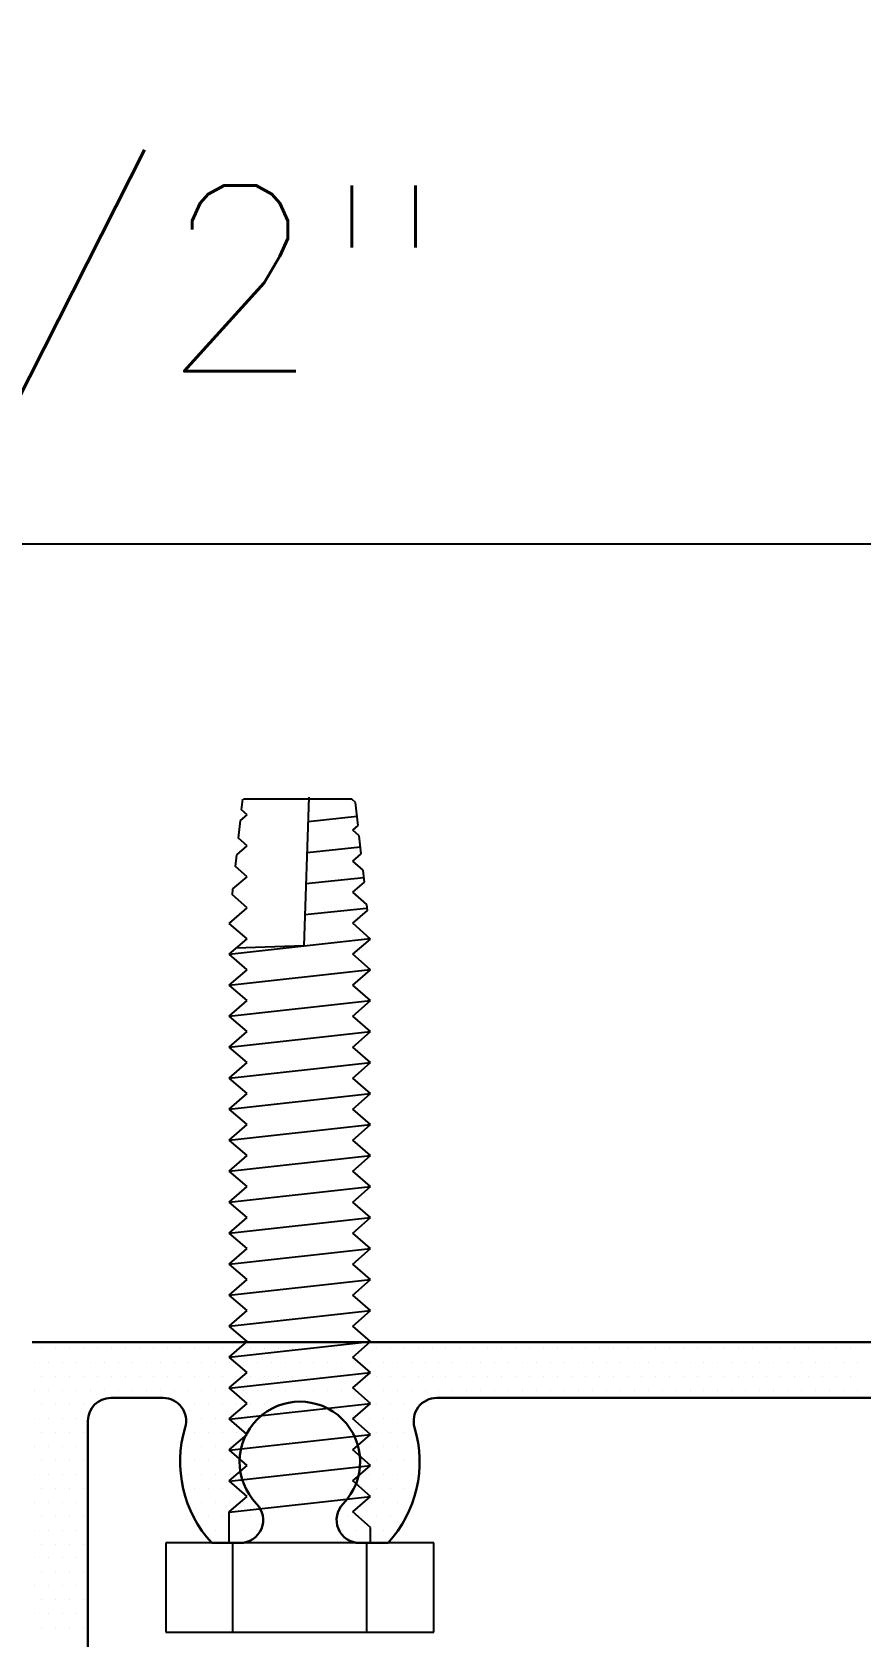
# Model space of a CAD drawing. Header units: inches. Extents: x 3.8 to 36.3, y 0.9 to 43.6.
# Drawn here: x 17.261 to 18.375, y 7.07 to 9.228 of the extents above; entities that cross this region are included whole.
import ezdxf

# ---------------------------------------------------------------- set-up
doc = ezdxf.new("R2010")
doc.units = ezdxf.units.IN
doc.header["$MEASUREMENT"] = 0
for name, color, linetype in [('R-ANNO-DIMS', 3, 'Continuous'), ('R-SWTS-DET1', 1, 'Continuous'), ('R-SWTS-PAT1', 5, 'Continuous')]:
    doc.layers.add(name, color=color, linetype=linetype)
doc.styles.add('SWTSTEXT', font='romans.shx')
doc.dimstyles.new('SWTSARCH', dxfattribs={"dimtxt": 0.25, "dimasz": 0.25, "dimexe": 0.179688, "dimexo": 0.0625, "dimgap": 0.125, "dimtad": 1, "dimtih": 1, "dimtoh": 1, "dimdec": 4, "dimzin": 4, "dimdsep": 46, "dimlunit": 4, "dimtxsty": 'SWTSTEXT', "dimcen": 0.1875, "dimdle": 0.179688, "dimclrd": 256, "dimclre": 256, "dimclrt": 256, "dimadec": 0, "dimazin": 1, "dimtfac": 1, "dimtdec": 4, "dimtofl": 0, "dimtmove": 0, "dimatfit": 3, "dimfxl": 0, "dimfrac": 2, "dimtolj": 1, "dimtzin": 4, "dimlwd": -1, "dimlwe": -1, "dimarcsym": 0})

# ---------------------------------------------------------------- blocks, each defined once
blk = doc.blocks.new('*D20')
at = {"layer": 'Defpoints', "color": 0}
for p in [(19.4956, 8.5397), (14.9956, 7.4514), (19.4956, 7.4514)]:
    blk.add_point(p, dxfattribs=at)
at = {"layer": 'R-ANNO-DIMS'}
for p, q in [((14.9956, 7.5139), (14.9956, 8.7194)), ((19.4956, 7.5139), (19.4956, 8.7194)), ((15.2456, 8.5397), (19.2456, 8.5397))]:
    blk.add_line(p, q, dxfattribs=at)
for points in [[(15.2456, 8.5814), (15.2456, 8.498), (14.9956, 8.5397)], [(19.2456, 8.5814), (19.2456, 8.498), (19.4956, 8.5397)]]:
    blk.add_solid(points, dxfattribs=at)
at = {"layer": 'R-ANNO-DIMS', "insert": (17.2081, 8.8552), "char_height": 0.25, "attachment_point": 5, "style": 'SWTSTEXT'}
blk.add_mtext('\\A1;4 1/2"', dxfattribs=at)

msp = doc.modelspace()

# ---------------------------------------------------------------- linework, layer by layer
at = {"layer": 'R-SWTS-DET1'}
for p, q in [((17.54224, 8.18198), (17.54382, 8.19642)), ((17.54959, 8.1756), (17.54224, 8.18198)), ((17.69059, 8.19642), (17.54482, 8.19642)), ((17.63257, 8.19917), (17.6261, 7.99917)), ((17.69556, 8.19211), (17.69059, 8.19642)), ((17.69894, 8.16114), (17.69556, 8.19211)), ((17.53809, 8.14391), (17.54071, 8.16789)), ((17.54071, 8.16789), (17.54959, 8.1756)), ((17.63152, 8.16671), (17.69757, 8.17371)), ((17.69159, 8.15476), (17.69894, 8.16114)), ((17.54959, 8.13393), (17.53809, 8.14391)), ((17.70047, 8.14705), (17.69159, 8.15476)), ((17.70309, 8.12308), (17.70047, 8.14705)), ((17.53394, 8.10585), (17.53569, 8.12186)), ((17.53569, 8.12186), (17.54959, 8.13393)), ((17.63017, 8.12489), (17.70206, 8.13254)), ((17.69159, 8.1131), (17.70309, 8.12308)), ((17.53067, 8.07584), (17.54959, 8.09226)), ((17.54959, 8.09226), (17.53394, 8.10585)), ((17.70549, 8.10103), (17.69159, 8.1131)), ((17.70724, 8.08501), (17.70549, 8.10103)), ((17.52979, 8.06778), (17.53067, 8.07584)), ((17.62881, 8.08307), (17.70655, 8.09137)), ((17.69159, 8.07143), (17.70724, 8.08501)), ((17.71051, 8.05501), (17.69159, 8.07143)), ((17.52559, 8.02926), (17.54959, 8.0506)), ((17.54959, 8.0506), (17.52979, 8.06778)), ((17.62746, 8.04126), (17.71005, 8.05009)), ((17.71139, 8.04695), (17.71051, 8.05501)), ((17.54959, 8.00893), (17.52559, 8.02926)), ((17.69159, 8.02976), (17.71139, 8.04695)), ((17.71559, 8.00842), (17.69159, 8.02976)), ((17.52559, 7.9881), (17.54959, 8.00893)), ((17.5257, 7.988), (17.71497, 8.00897)), ((17.69159, 7.9881), (17.71559, 8.00842)), ((17.54959, 7.96726), (17.52559, 7.9881)), ((17.6261, 7.99917), (17.53515, 7.99639)), ((17.71559, 7.96726), (17.69159, 7.9881)), ((17.52559, 7.94643), (17.54959, 7.96726)), ((17.5257, 7.94633), (17.71548, 7.96736)), ((17.69159, 7.94643), (17.71559, 7.96726)), ((17.54959, 7.9256), (17.52559, 7.94643)), ((17.71559, 7.9256), (17.69159, 7.94643)), ((17.52559, 7.90476), (17.54959, 7.9256)), ((17.5257, 7.90466), (17.71548, 7.92569)), ((17.69159, 7.90476), (17.71559, 7.9256)), ((17.54959, 7.88393), (17.52559, 7.90476)), ((17.71559, 7.88393), (17.69159, 7.90476)), ((17.52559, 7.8631), (17.54959, 7.88393)), ((17.5257, 7.863), (17.71548, 7.88403)), ((17.69159, 7.8631), (17.71559, 7.88393)), ((17.54959, 7.84226), (17.52559, 7.8631)), ((17.71559, 7.84226), (17.69159, 7.8631)), ((17.52559, 7.82143), (17.54959, 7.84226)), ((17.5257, 7.82133), (17.71548, 7.84236)), ((17.69159, 7.82143), (17.71559, 7.84226)), ((17.54959, 7.8006), (17.52559, 7.82143)), ((17.71559, 7.8006), (17.69159, 7.82143)), ((17.52559, 7.77976), (17.54959, 7.8006)), ((17.5257, 7.77966), (17.71548, 7.80069)), ((17.69159, 7.77976), (17.71559, 7.8006)), ((17.54959, 7.75893), (17.52559, 7.77976)), ((17.71559, 7.75893), (17.69159, 7.77976)), ((17.52559, 7.73809), (17.54959, 7.75893)), ((17.5257, 7.738), (17.71548, 7.75903)), ((17.69159, 7.73809), (17.71559, 7.75893)), ((17.54959, 7.71726), (17.52559, 7.73809)), ((17.71559, 7.71726), (17.69159, 7.73809)), ((17.52559, 7.69643), (17.54959, 7.71726)), ((17.5257, 7.69633), (17.71548, 7.71736)), ((17.69159, 7.69643), (17.71559, 7.71726)), ((17.54959, 7.67559), (17.52559, 7.69643)), ((17.71559, 7.67559), (17.69159, 7.69643)), ((17.52559, 7.65476), (17.54959, 7.67559)), ((17.5257, 7.65466), (17.71548, 7.67569)), ((17.69159, 7.65476), (17.71559, 7.67559)), ((17.54959, 7.63393), (17.52559, 7.65476)), ((17.71559, 7.63393), (17.69159, 7.65476)), ((17.52559, 7.61309), (17.54959, 7.63393)), ((17.5257, 7.613), (17.71548, 7.63403)), ((17.69159, 7.61309), (17.71559, 7.63393)), ((17.54959, 7.59226), (17.52559, 7.61309)), ((17.71559, 7.59226), (17.69159, 7.61309)), ((17.52559, 7.57143), (17.54959, 7.59226)), ((17.5257, 7.57133), (17.71548, 7.59236)), ((17.69159, 7.57143), (17.71559, 7.59226)), ((17.54959, 7.55059), (17.52559, 7.57143)), ((17.71559, 7.55059), (17.69159, 7.57143)), ((17.52559, 7.52976), (17.54959, 7.55059)), ((17.5257, 7.52966), (17.71548, 7.55069)), ((17.69159, 7.52976), (17.71559, 7.55059)), ((17.54959, 7.50893), (17.52559, 7.52976)), ((17.71559, 7.50893), (17.69159, 7.52976)), ((17.52559, 7.48809), (17.54959, 7.50893)), ((17.54959, 7.46726), (17.52559, 7.48809)), ((17.5257, 7.48799), (17.71548, 7.50902)), ((17.69159, 7.48809), (17.71559, 7.50893)), ((17.71559, 7.46726), (17.69159, 7.48809)), ((17.52559, 7.44643), (17.54959, 7.46726)), ((17.5257, 7.44633), (17.71548, 7.46736)), ((17.69159, 7.44643), (17.71559, 7.46726)), ((17.54959, 7.42559), (17.52559, 7.44643)), ((17.71559, 7.42559), (17.69159, 7.44643)), ((17.52559, 7.40476), (17.54959, 7.42559)), ((17.5257, 7.40466), (17.71548, 7.42569)), ((17.69159, 7.40476), (17.71559, 7.42559)), ((17.54959, 7.38393), (17.52559, 7.40476)), ((17.71559, 7.38393), (17.69159, 7.40476)), ((17.52559, 7.36309), (17.54959, 7.38393)), ((17.5257, 7.36299), (17.71548, 7.38402)), ((17.69159, 7.36309), (17.71559, 7.38393)), ((17.54959, 7.34226), (17.52559, 7.36309)), ((17.71559, 7.34226), (17.69159, 7.36309)), ((17.52559, 7.32142), (17.54959, 7.34226)), ((17.5257, 7.32133), (17.71548, 7.34236)), ((17.69159, 7.32142), (17.71559, 7.34226)), ((17.54959, 7.30059), (17.52559, 7.32142)), ((17.71559, 7.30059), (17.69159, 7.32142)), ((17.52559, 7.27976), (17.54959, 7.30059)), ((17.5257, 7.27966), (17.71548, 7.30069)), ((17.69159, 7.27976), (17.71559, 7.30059)), ((17.54959, 7.25892), (17.52559, 7.27976)), ((17.71559, 7.25892), (17.69159, 7.27976)), ((17.52559, 7.23798), (17.71548, 7.25902)), ((17.52559, 7.23809), (17.54959, 7.25892)), ((17.69159, 7.23809), (17.71559, 7.25892)), ((17.52559, 7.19642), (17.52559, 7.23809)), ((17.71559, 7.21726), (17.69159, 7.23809)), ((17.71559, 7.19642), (17.71559, 7.21726)), ((17.80072, 7.19642), (17.44046, 7.19642)), ((17.44046, 7.19642), (17.44046, 7.07642)), ((17.53052, 7.07642), (17.53052, 7.19642)), ((17.71066, 7.07642), (17.71066, 7.19642)), ((17.80072, 7.07642), (17.80072, 7.19642)), ((17.44046, 7.07642), (17.80072, 7.07642))]:
    msp.add_line(p, q, dxfattribs=at)
at = {"layer": 'R-SWTS-DET1', "lineweight": 30}
for p, q in [((17.26059, 7.46642), (19.48059, 7.46642)), ((17.43664, 7.39142), (17.36659, 7.39142)), ((18.43664, 7.39142), (17.80454, 7.39142)), ((17.33559, 7.36042), (17.33559, 5.87216)), ((17.54022, 7.19642), (17.5021, 7.19642)), ((17.73908, 7.19642), (17.70096, 7.19642))]:
    msp.add_line(p, q, dxfattribs=at)
for centre, radius, start, end in [((17.36659, 7.36042), 0.031, 90, 180), ((17.43664, 7.36042), 0.031, 343.35396, 90), ((17.62059, 7.30542), 0.081, 315.85883, 224.14117), ((17.80454, 7.36042), 0.031, 90, 196.64604), ((17.62059, 7.30542), 0.161, 163.35396, 222.61111), ((17.62059, 7.30542), 0.161, 317.38889, 16.64604), ((17.54022, 7.22742), 0.031, 270, 44.14117), ((17.70096, 7.22742), 0.031, 135.85883, 270)]:
    msp.add_arc(centre, radius, start, end, dxfattribs=at)
at = {"layer": 'R-SWTS-PAT1'}
for p, q in [((17.27324, 7.45744), (17.27324, 7.45744)), ((17.29199, 7.45744), (17.29199, 7.45744)), ((17.31074, 7.45744), (17.31074, 7.45744)), ((17.32949, 7.45744), (17.32949, 7.45744)), ((17.34824, 7.45744), (17.34824, 7.45744)), ((17.36699, 7.45744), (17.36699, 7.45744)), ((17.38574, 7.45744), (17.38574, 7.45744)), ((17.40449, 7.45744), (17.40449, 7.45744)), ((17.42324, 7.45744), (17.42324, 7.45744)), ((17.44199, 7.45744), (17.44199, 7.45744)), ((17.46074, 7.45744), (17.46074, 7.45744)), ((17.47949, 7.45744), (17.47949, 7.45744)), ((17.49824, 7.45744), (17.49824, 7.45744)), ((17.51699, 7.45744), (17.51699, 7.45744)), ((17.53574, 7.45744), (17.53574, 7.45744)), ((17.55449, 7.45744), (17.55449, 7.45744)), ((17.57324, 7.45744), (17.57324, 7.45744)), ((17.59199, 7.45744), (17.59199, 7.45744)), ((17.61074, 7.45744), (17.61074, 7.45744)), ((17.62949, 7.45744), (17.62949, 7.45744)), ((17.64824, 7.45744), (17.64824, 7.45744)), ((17.66699, 7.45744), (17.66699, 7.45744)), ((17.68574, 7.45744), (17.68574, 7.45744)), ((17.70449, 7.45744), (17.70449, 7.45744)), ((17.72324, 7.45744), (17.72324, 7.45744)), ((17.74199, 7.45744), (17.74199, 7.45744)), ((17.76074, 7.45744), (17.76074, 7.45744)), ((17.77949, 7.45744), (17.77949, 7.45744)), ((17.79824, 7.45744), (17.79824, 7.45744)), ((17.81699, 7.45744), (17.81699, 7.45744)), ((17.83574, 7.45744), (17.83574, 7.45744)), ((17.85449, 7.45744), (17.85449, 7.45744)), ((17.87324, 7.45744), (17.87324, 7.45744)), ((17.89199, 7.45744), (17.89199, 7.45744)), ((17.91074, 7.45744), (17.91074, 7.45744)), ((17.92949, 7.45744), (17.92949, 7.45744)), ((17.94824, 7.45744), (17.94824, 7.45744)), ((17.96699, 7.45744), (17.96699, 7.45744)), ((17.98574, 7.45744), (17.98574, 7.45744)), ((18.00449, 7.45744), (18.00449, 7.45744)), ((18.02324, 7.45744), (18.02324, 7.45744)), ((18.04199, 7.45744), (18.04199, 7.45744)), ((18.06074, 7.45744), (18.06074, 7.45744)), ((18.07949, 7.45744), (18.07949, 7.45744)), ((18.09824, 7.45744), (18.09824, 7.45744)), ((18.11699, 7.45744), (18.11699, 7.45744)), ((18.13574, 7.45744), (18.13574, 7.45744)), ((18.15449, 7.45744), (18.15449, 7.45744)), ((18.17324, 7.45744), (18.17324, 7.45744)), ((18.19199, 7.45744), (18.19199, 7.45744)), ((18.21074, 7.45744), (18.21074, 7.45744)), ((18.22949, 7.45744), (18.22949, 7.45744)), ((18.24824, 7.45744), (18.24824, 7.45744)), ((18.26699, 7.45744), (18.26699, 7.45744)), ((18.28574, 7.45744), (18.28574, 7.45744)), ((18.30449, 7.45744), (18.30449, 7.45744)), ((18.32324, 7.45744), (18.32324, 7.45744)), ((18.34199, 7.45744), (18.34199, 7.45744)), ((18.36074, 7.45744), (18.36074, 7.45744)), ((17.26386, 7.43869), (17.26386, 7.43869)), ((17.28261, 7.43869), (17.28261, 7.43869)), ((17.30136, 7.43869), (17.30136, 7.43869)), ((17.32011, 7.43869), (17.32011, 7.43869)), ((17.33886, 7.43869), (17.33886, 7.43869)), ((17.35761, 7.43869), (17.35761, 7.43869)), ((17.37636, 7.43869), (17.37636, 7.43869)), ((17.39511, 7.43869), (17.39511, 7.43869)), ((17.41386, 7.43869), (17.41386, 7.43869)), ((17.43261, 7.43869), (17.43261, 7.43869)), ((17.45136, 7.43869), (17.45136, 7.43869)), ((17.47011, 7.43869), (17.47011, 7.43869)), ((17.48886, 7.43869), (17.48886, 7.43869)), ((17.50761, 7.43869), (17.50761, 7.43869)), ((17.52636, 7.43869), (17.52636, 7.43869)), ((17.54511, 7.43869), (17.54511, 7.43869)), ((17.56386, 7.43869), (17.56386, 7.43869)), ((17.58261, 7.43869), (17.58261, 7.43869)), ((17.60136, 7.43869), (17.60136, 7.43869)), ((17.62011, 7.43869), (17.62011, 7.43869)), ((17.63886, 7.43869), (17.63886, 7.43869)), ((17.65761, 7.43869), (17.65761, 7.43869)), ((17.67636, 7.43869), (17.67636, 7.43869)), ((17.69511, 7.43869), (17.69511, 7.43869)), ((17.71386, 7.43869), (17.71386, 7.43869)), ((17.73261, 7.43869), (17.73261, 7.43869)), ((17.75136, 7.43869), (17.75136, 7.43869)), ((17.77011, 7.43869), (17.77011, 7.43869)), ((17.78886, 7.43869), (17.78886, 7.43869)), ((17.80761, 7.43869), (17.80761, 7.43869)), ((17.82636, 7.43869), (17.82636, 7.43869)), ((17.84511, 7.43869), (17.84511, 7.43869)), ((17.86386, 7.43869), (17.86386, 7.43869)), ((17.88261, 7.43869), (17.88261, 7.43869)), ((17.90136, 7.43869), (17.90136, 7.43869)), ((17.92011, 7.43869), (17.92011, 7.43869)), ((17.93886, 7.43869), (17.93886, 7.43869)), ((17.95761, 7.43869), (17.95761, 7.43869)), ((17.97636, 7.43869), (17.97636, 7.43869)), ((17.99511, 7.43869), (17.99511, 7.43869)), ((18.01386, 7.43869), (18.01386, 7.43869)), ((18.03261, 7.43869), (18.03261, 7.43869)), ((18.05136, 7.43869), (18.05136, 7.43869)), ((18.07011, 7.43869), (18.07011, 7.43869)), ((18.08886, 7.43869), (18.08886, 7.43869)), ((18.10761, 7.43869), (18.10761, 7.43869)), ((18.12636, 7.43869), (18.12636, 7.43869)), ((18.14511, 7.43869), (18.14511, 7.43869)), ((18.16386, 7.43869), (18.16386, 7.43869)), ((18.18261, 7.43869), (18.18261, 7.43869)), ((18.20136, 7.43869), (18.20136, 7.43869)), ((18.22011, 7.43869), (18.22011, 7.43869)), ((18.23886, 7.43869), (18.23886, 7.43869)), ((18.25761, 7.43869), (18.25761, 7.43869)), ((18.27636, 7.43869), (18.27636, 7.43869)), ((18.29511, 7.43869), (18.29511, 7.43869)), ((18.31386, 7.43869), (18.31386, 7.43869)), ((18.33261, 7.43869), (18.33261, 7.43869)), ((18.35136, 7.43869), (18.35136, 7.43869)), ((18.37011, 7.43869), (18.37011, 7.43869)), ((17.27324, 7.41994), (17.27324, 7.41994)), ((17.29199, 7.41994), (17.29199, 7.41994)), ((17.31074, 7.41994), (17.31074, 7.41994)), ((17.32949, 7.41994), (17.32949, 7.41994)), ((17.34824, 7.41994), (17.34824, 7.41994)), ((17.36699, 7.41994), (17.36699, 7.41994)), ((17.38574, 7.41994), (17.38574, 7.41994)), ((17.40449, 7.41994), (17.40449, 7.41994)), ((17.42324, 7.41994), (17.42324, 7.41994)), ((17.44199, 7.41994), (17.44199, 7.41994)), ((17.46074, 7.41994), (17.46074, 7.41994)), ((17.47949, 7.41994), (17.47949, 7.41994)), ((17.49824, 7.41994), (17.49824, 7.41994)), ((17.51699, 7.41994), (17.51699, 7.41994)), ((17.53574, 7.41994), (17.53574, 7.41994)), ((17.55449, 7.41994), (17.55449, 7.41994)), ((17.57324, 7.41994), (17.57324, 7.41994)), ((17.59199, 7.41994), (17.59199, 7.41994)), ((17.61074, 7.41994), (17.61074, 7.41994)), ((17.62949, 7.41994), (17.62949, 7.41994)), ((17.64824, 7.41994), (17.64824, 7.41994)), ((17.66699, 7.41994), (17.66699, 7.41994)), ((17.68574, 7.41994), (17.68574, 7.41994)), ((17.70449, 7.41994), (17.70449, 7.41994)), ((17.72324, 7.41994), (17.72324, 7.41994)), ((17.74199, 7.41994), (17.74199, 7.41994)), ((17.76074, 7.41994), (17.76074, 7.41994)), ((17.77949, 7.41994), (17.77949, 7.41994)), ((17.79824, 7.41994), (17.79824, 7.41994)), ((17.81699, 7.41994), (17.81699, 7.41994)), ((17.83574, 7.41994), (17.83574, 7.41994)), ((17.85449, 7.41994), (17.85449, 7.41994)), ((17.87324, 7.41994), (17.87324, 7.41994)), ((17.89199, 7.41994), (17.89199, 7.41994)), ((17.91074, 7.41994), (17.91074, 7.41994)), ((17.92949, 7.41994), (17.92949, 7.41994)), ((17.94824, 7.41994), (17.94824, 7.41994)), ((17.96699, 7.41994), (17.96699, 7.41994)), ((17.98574, 7.41994), (17.98574, 7.41994)), ((18.00449, 7.41994), (18.00449, 7.41994)), ((18.02324, 7.41994), (18.02324, 7.41994)), ((18.04199, 7.41994), (18.04199, 7.41994)), ((18.06074, 7.41994), (18.06074, 7.41994)), ((18.07949, 7.41994), (18.07949, 7.41994)), ((18.09824, 7.41994), (18.09824, 7.41994)), ((18.11699, 7.41994), (18.11699, 7.41994)), ((18.13574, 7.41994), (18.13574, 7.41994)), ((18.15449, 7.41994), (18.15449, 7.41994)), ((18.17324, 7.41994), (18.17324, 7.41994)), ((18.19199, 7.41994), (18.19199, 7.41994)), ((18.21074, 7.41994), (18.21074, 7.41994)), ((18.22949, 7.41994), (18.22949, 7.41994)), ((18.24824, 7.41994), (18.24824, 7.41994)), ((18.26699, 7.41994), (18.26699, 7.41994)), ((18.28574, 7.41994), (18.28574, 7.41994)), ((18.30449, 7.41994), (18.30449, 7.41994)), ((18.32324, 7.41994), (18.32324, 7.41994)), ((18.34199, 7.41994), (18.34199, 7.41994)), ((18.36074, 7.41994), (18.36074, 7.41994)), ((17.26386, 7.40119), (17.26386, 7.40119)), ((17.27324, 7.38244), (17.27324, 7.38244)), ((17.28261, 7.40119), (17.28261, 7.40119)), ((17.29199, 7.38244), (17.29199, 7.38244)), ((17.30136, 7.40119), (17.30136, 7.40119)), ((17.31074, 7.38244), (17.31074, 7.38244)), ((17.32011, 7.40119), (17.32011, 7.40119)), ((17.32949, 7.38244), (17.32949, 7.38244)), ((17.33886, 7.40119), (17.33886, 7.40119)), ((17.35761, 7.40119), (17.35761, 7.40119)), ((17.37636, 7.40119), (17.37636, 7.40119)), ((17.39511, 7.40119), (17.39511, 7.40119)), ((17.41386, 7.40119), (17.41386, 7.40119)), ((17.43261, 7.40119), (17.43261, 7.40119)), ((17.45136, 7.40119), (17.45136, 7.40119)), ((17.46074, 7.38244), (17.46074, 7.38244)), ((17.47011, 7.40119), (17.47011, 7.40119)), ((17.47949, 7.38244), (17.47949, 7.38244)), ((17.48886, 7.40119), (17.48886, 7.40119)), ((17.49824, 7.38244), (17.49824, 7.38244)), ((17.50761, 7.40119), (17.50761, 7.40119)), ((17.51699, 7.38244), (17.51699, 7.38244)), ((17.52636, 7.40119), (17.52636, 7.40119)), ((17.53574, 7.38244), (17.53574, 7.38244)), ((17.54511, 7.40119), (17.54511, 7.40119)), ((17.55449, 7.38244), (17.55449, 7.38244)), ((17.56386, 7.40119), (17.56386, 7.40119)), ((17.57324, 7.38244), (17.57324, 7.38244)), ((17.58261, 7.40119), (17.58261, 7.40119)), ((17.59199, 7.38244), (17.59199, 7.38244)), ((17.60136, 7.40119), (17.60136, 7.40119)), ((17.62011, 7.40119), (17.62011, 7.40119)), ((17.63886, 7.40119), (17.63886, 7.40119)), ((17.64824, 7.38244), (17.64824, 7.38244)), ((17.65761, 7.40119), (17.65761, 7.40119)), ((17.66699, 7.38244), (17.66699, 7.38244)), ((17.67636, 7.40119), (17.67636, 7.40119)), ((17.68574, 7.38244), (17.68574, 7.38244)), ((17.69511, 7.40119), (17.69511, 7.40119)), ((17.70449, 7.38244), (17.70449, 7.38244)), ((17.71386, 7.40119), (17.71386, 7.40119)), ((17.72324, 7.38244), (17.72324, 7.38244)), ((17.73261, 7.40119), (17.73261, 7.40119)), ((17.74199, 7.38244), (17.74199, 7.38244)), ((17.75136, 7.40119), (17.75136, 7.40119)), ((17.76074, 7.38244), (17.76074, 7.38244)), ((17.77011, 7.40119), (17.77011, 7.40119)), ((17.77949, 7.38244), (17.77949, 7.38244)), ((17.78886, 7.40119), (17.78886, 7.40119)), ((17.80761, 7.40119), (17.80761, 7.40119)), ((17.82636, 7.40119), (17.82636, 7.40119)), ((17.84511, 7.40119), (17.84511, 7.40119)), ((17.86386, 7.40119), (17.86386, 7.40119)), ((17.88261, 7.40119), (17.88261, 7.40119)), ((17.90136, 7.40119), (17.90136, 7.40119)), ((17.92011, 7.40119), (17.92011, 7.40119)), ((17.93886, 7.40119), (17.93886, 7.40119)), ((17.95761, 7.40119), (17.95761, 7.40119)), ((17.97636, 7.40119), (17.97636, 7.40119)), ((17.99511, 7.40119), (17.99511, 7.40119)), ((18.01386, 7.40119), (18.01386, 7.40119)), ((18.03261, 7.40119), (18.03261, 7.40119)), ((18.05136, 7.40119), (18.05136, 7.40119)), ((18.07011, 7.40119), (18.07011, 7.40119)), ((18.08886, 7.40119), (18.08886, 7.40119)), ((18.10761, 7.40119), (18.10761, 7.40119)), ((18.12636, 7.40119), (18.12636, 7.40119)), ((18.14511, 7.40119), (18.14511, 7.40119)), ((18.16386, 7.40119), (18.16386, 7.40119)), ((18.18261, 7.40119), (18.18261, 7.40119)), ((18.20136, 7.40119), (18.20136, 7.40119)), ((18.22011, 7.40119), (18.22011, 7.40119)), ((18.23886, 7.40119), (18.23886, 7.40119)), ((18.25761, 7.40119), (18.25761, 7.40119)), ((18.27636, 7.40119), (18.27636, 7.40119)), ((18.29511, 7.40119), (18.29511, 7.40119)), ((18.31386, 7.40119), (18.31386, 7.40119)), ((18.33261, 7.40119), (18.33261, 7.40119)), ((18.35136, 7.40119), (18.35136, 7.40119)), ((18.37011, 7.40119), (18.37011, 7.40119)), ((17.26386, 7.36369), (17.26386, 7.36369)), ((17.28261, 7.36369), (17.28261, 7.36369)), ((17.30136, 7.36369), (17.30136, 7.36369)), ((17.32011, 7.36369), (17.32011, 7.36369)), ((17.47011, 7.36369), (17.47011, 7.36369)), ((17.48886, 7.36369), (17.48886, 7.36369)), ((17.50761, 7.36369), (17.50761, 7.36369)), ((17.52636, 7.36369), (17.52636, 7.36369)), ((17.54511, 7.36369), (17.54511, 7.36369)), ((17.56386, 7.36369), (17.56386, 7.36369)), ((17.69511, 7.36369), (17.69511, 7.36369)), ((17.71386, 7.36369), (17.71386, 7.36369)), ((17.73261, 7.36369), (17.73261, 7.36369)), ((17.75136, 7.36369), (17.75136, 7.36369)), ((17.77011, 7.36369), (17.77011, 7.36369)), ((17.27324, 7.34494), (17.27324, 7.34494)), ((17.29199, 7.34494), (17.29199, 7.34494)), ((17.31074, 7.34494), (17.31074, 7.34494)), ((17.32949, 7.34494), (17.32949, 7.34494)), ((17.47949, 7.34494), (17.47949, 7.34494)), ((17.49824, 7.34494), (17.49824, 7.34494)), ((17.51699, 7.34494), (17.51699, 7.34494)), ((17.53574, 7.34494), (17.53574, 7.34494)), ((17.70449, 7.34494), (17.70449, 7.34494)), ((17.72324, 7.34494), (17.72324, 7.34494)), ((17.74199, 7.34494), (17.74199, 7.34494)), ((17.76074, 7.34494), (17.76074, 7.34494)), ((17.26386, 7.32619), (17.26386, 7.32619)), ((17.28261, 7.32619), (17.28261, 7.32619)), ((17.30136, 7.32619), (17.30136, 7.32619)), ((17.32011, 7.32619), (17.32011, 7.32619)), ((17.47011, 7.32619), (17.47011, 7.32619)), ((17.48886, 7.32619), (17.48886, 7.32619)), ((17.50761, 7.32619), (17.50761, 7.32619)), ((17.52636, 7.32619), (17.52636, 7.32619)), ((17.71386, 7.32619), (17.71386, 7.32619)), ((17.73261, 7.32619), (17.73261, 7.32619)), ((17.75136, 7.32619), (17.75136, 7.32619)), ((17.77011, 7.32619), (17.77011, 7.32619)), ((17.27324, 7.30744), (17.27324, 7.30744)), ((17.29199, 7.30744), (17.29199, 7.30744)), ((17.31074, 7.30744), (17.31074, 7.30744)), ((17.32949, 7.30744), (17.32949, 7.30744)), ((17.46074, 7.30744), (17.46074, 7.30744)), ((17.47949, 7.30744), (17.47949, 7.30744)), ((17.49824, 7.30744), (17.49824, 7.30744)), ((17.51699, 7.30744), (17.51699, 7.30744)), ((17.53574, 7.30744), (17.53574, 7.30744)), ((17.70449, 7.30744), (17.70449, 7.30744)), ((17.72324, 7.30744), (17.72324, 7.30744)), ((17.74199, 7.30744), (17.74199, 7.30744)), ((17.76074, 7.30744), (17.76074, 7.30744)), ((17.77949, 7.30744), (17.77949, 7.30744)), ((17.26386, 7.28869), (17.26386, 7.28869)), ((17.28261, 7.28869), (17.28261, 7.28869)), ((17.30136, 7.28869), (17.30136, 7.28869)), ((17.32011, 7.28869), (17.32011, 7.28869)), ((17.47011, 7.28869), (17.47011, 7.28869)), ((17.48886, 7.28869), (17.48886, 7.28869)), ((17.50761, 7.28869), (17.50761, 7.28869)), ((17.52636, 7.28869), (17.52636, 7.28869)), ((17.71386, 7.28869), (17.71386, 7.28869)), ((17.73261, 7.28869), (17.73261, 7.28869)), ((17.75136, 7.28869), (17.75136, 7.28869)), ((17.77011, 7.28869), (17.77011, 7.28869)), ((17.26386, 7.25119), (17.26386, 7.25119)), ((17.27324, 7.26994), (17.27324, 7.26994)), ((17.28261, 7.25119), (17.28261, 7.25119)), ((17.29199, 7.26994), (17.29199, 7.26994)), ((17.30136, 7.25119), (17.30136, 7.25119)), ((17.31074, 7.26994), (17.31074, 7.26994)), ((17.32011, 7.25119), (17.32011, 7.25119)), ((17.32949, 7.26994), (17.32949, 7.26994)), ((17.47011, 7.25119), (17.47011, 7.25119)), ((17.47949, 7.26994), (17.47949, 7.26994)), ((17.48886, 7.25119), (17.48886, 7.25119)), ((17.49824, 7.26994), (17.49824, 7.26994)), ((17.50761, 7.25119), (17.50761, 7.25119)), ((17.51699, 7.26994), (17.51699, 7.26994)), ((17.52636, 7.25119), (17.52636, 7.25119)), ((17.53574, 7.26994), (17.53574, 7.26994)), ((17.54511, 7.25119), (17.54511, 7.25119)), ((17.69511, 7.25119), (17.69511, 7.25119)), ((17.70449, 7.26994), (17.70449, 7.26994)), ((17.71386, 7.25119), (17.71386, 7.25119)), ((17.72324, 7.26994), (17.72324, 7.26994)), ((17.73261, 7.25119), (17.73261, 7.25119)), ((17.74199, 7.26994), (17.74199, 7.26994)), ((17.75136, 7.25119), (17.75136, 7.25119)), ((17.76074, 7.26994), (17.76074, 7.26994)), ((17.77011, 7.25119), (17.77011, 7.25119)), ((17.27324, 7.23244), (17.27324, 7.23244)), ((17.29199, 7.23244), (17.29199, 7.23244)), ((17.31074, 7.23244), (17.31074, 7.23244)), ((17.32949, 7.23244), (17.32949, 7.23244)), ((17.47949, 7.23244), (17.47949, 7.23244)), ((17.49824, 7.23244), (17.49824, 7.23244)), ((17.51699, 7.23244), (17.51699, 7.23244)), ((17.53574, 7.23244), (17.53574, 7.23244)), ((17.55449, 7.23244), (17.55449, 7.23244)), ((17.68574, 7.23244), (17.68574, 7.23244)), ((17.70449, 7.23244), (17.70449, 7.23244)), ((17.72324, 7.23244), (17.72324, 7.23244)), ((17.74199, 7.23244), (17.74199, 7.23244)), ((17.76074, 7.23244), (17.76074, 7.23244)), ((17.26386, 7.21369), (17.26386, 7.21369)), ((17.28261, 7.21369), (17.28261, 7.21369)), ((17.30136, 7.21369), (17.30136, 7.21369)), ((17.32011, 7.21369), (17.32011, 7.21369)), ((17.48886, 7.21369), (17.48886, 7.21369)), ((17.50761, 7.21369), (17.50761, 7.21369)), ((17.52636, 7.21369), (17.52636, 7.21369)), ((17.54511, 7.21369), (17.54511, 7.21369)), ((17.56386, 7.21369), (17.56386, 7.21369)), ((17.67636, 7.21369), (17.67636, 7.21369)), ((17.69511, 7.21369), (17.69511, 7.21369)), ((17.71386, 7.21369), (17.71386, 7.21369)), ((17.73261, 7.21369), (17.73261, 7.21369)), ((17.75136, 7.21369), (17.75136, 7.21369)), ((17.27324, 7.19494), (17.27324, 7.19494)), ((17.29199, 7.19494), (17.29199, 7.19494)), ((17.31074, 7.19494), (17.31074, 7.19494)), ((17.32949, 7.19494), (17.32949, 7.19494)), ((17.26386, 7.17619), (17.26386, 7.17619)), ((17.28261, 7.17619), (17.28261, 7.17619)), ((17.30136, 7.17619), (17.30136, 7.17619)), ((17.32011, 7.17619), (17.32011, 7.17619)), ((17.27324, 7.15744), (17.27324, 7.15744)), ((17.29199, 7.15744), (17.29199, 7.15744)), ((17.31074, 7.15744), (17.31074, 7.15744)), ((17.32949, 7.15744), (17.32949, 7.15744)), ((17.26386, 7.13869), (17.26386, 7.13869)), ((17.28261, 7.13869), (17.28261, 7.13869)), ((17.30136, 7.13869), (17.30136, 7.13869)), ((17.32011, 7.13869), (17.32011, 7.13869)), ((17.26386, 7.10119), (17.26386, 7.10119)), ((17.27324, 7.11994), (17.27324, 7.11994)), ((17.28261, 7.10119), (17.28261, 7.10119)), ((17.29199, 7.11994), (17.29199, 7.11994)), ((17.30136, 7.10119), (17.30136, 7.10119)), ((17.31074, 7.11994), (17.31074, 7.11994)), ((17.32011, 7.10119), (17.32011, 7.10119)), ((17.32949, 7.11994), (17.32949, 7.11994)), ((17.27324, 7.08244), (17.27324, 7.08244)), ((17.29199, 7.08244), (17.29199, 7.08244)), ((17.31074, 7.08244), (17.31074, 7.08244)), ((17.32949, 7.08244), (17.32949, 7.08244))]:
    msp.add_line(p, q, dxfattribs=at)

# ---------------------------------------------------------------- dimensions: what is measured, and where the dimension line sits
at = {"layer": 'R-ANNO-DIMS'}
dim = msp.add_linear_dim(base=(19.49559, 8.5397), p1=(14.99559, 7.45142), p2=(19.49559, 7.45142), dimstyle='SWTSARCH', dxfattribs=at)
dim.commit()
dim.dimension.update_dxf_attribs({"geometry": '*D20', "text_midpoint": (17.20809, 8.5397), "dimtype": 160})

doc.saveas('drawing.dxf')
